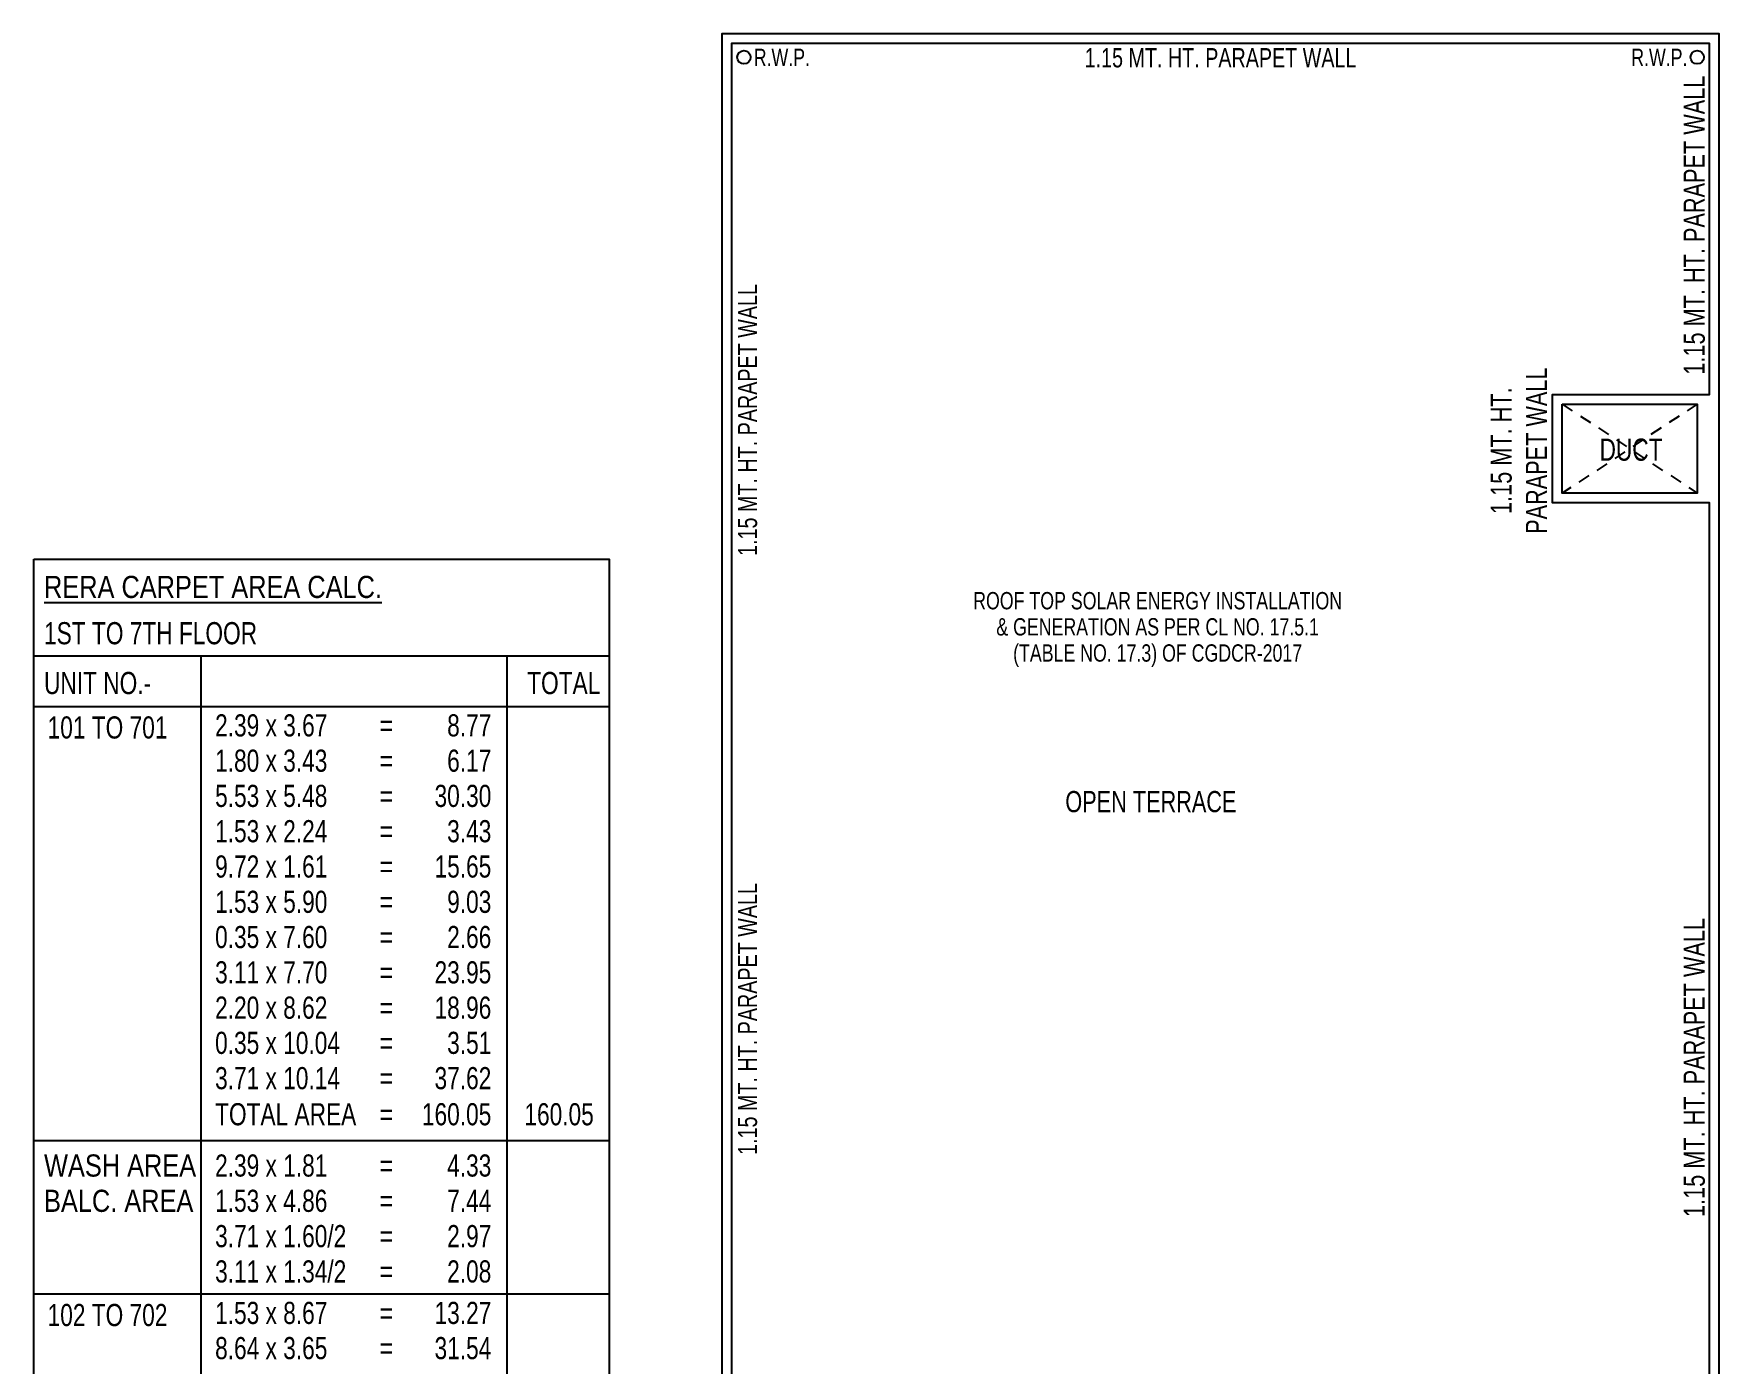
# Model space of a CAD drawing. Header units: millimetres. Extents: x 49 to 419, y 19 to 121.
# Drawn here: x 343.79 to 361.32, y 56.11 to 69.93 of the extents above; entities that cross this region are included whole.
import ezdxf
from ezdxf.enums import TextEntityAlignment as Align

# ---------------------------------------------------------------- set-up
doc = ezdxf.new("R2010")
doc.units = ezdxf.units.MM
doc.header["$MEASUREMENT"] = 0
doc.linetypes.add('HIDDEN', pattern=[0.375, 0.25, -0.125])
for name, color, linetype in [('A_DUCT', 2, 'HIDDEN'), ('A_PARAPET', 4, 'Continuous'), ('A_TEXT', 7, 'Continuous'), ('Text', 7, 'Continuous')]:
    doc.layers.add(name, color=color, linetype=linetype)
doc.styles.add('Dinesh', font='swisscl.ttf')
doc.styles.add('ROMAND', font='swissc.ttf')
doc.styles.add('SWISS', font='swisscl.ttf')

msp = doc.modelspace()

# ---------------------------------------------------------------- linework, layer by layer
at = {"layer": 'A_DUCT', "color": 7, "ltscale": 0.5}
for points in [[(361.085, 66.077), (359.683, 65.152)], [(359.683, 66.077), (361.085, 65.152)]]:
    msp.add_lwpolyline(points, dxfattribs=at)
at = {"layer": 'A_PARAPET', "color": 7}
for points in [[(361.315, 54.41), (361.315, 69.927), (350.948, 69.927), (350.948, 54.179), (352.623, 54.179)], [(361.215, 54.41), (361.215, 65.052), (359.583, 65.052), (359.583, 66.177), (361.215, 66.177), (361.215, 69.827), (351.048, 69.827), (351.048, 54.279), (352.623, 54.279)]]:
    msp.add_lwpolyline(points, dxfattribs=at)
msp.add_lwpolyline([(359.683, 66.077), (361.085, 66.077), (361.085, 65.152), (359.683, 65.152)], close=True, dxfattribs=at)
at = {"layer": 'A_TEXT', "color": 7, "lineweight": -3}
for centre in [(351.177, 69.682), (351.177, 69.682), (361.086, 69.682), (361.086, 69.682)]:
    msp.add_circle(centre, 0.0693, dxfattribs=at)
at = {"layer": 'Text'}
for p, q in [((343.795, 63.461), (349.776, 63.461)), ((345.533, 63.461), (345.533, 52.125)), ((348.711, 63.461), (348.711, 52.125)), ((343.795, 62.935), (349.776, 62.935)), ((343.795, 58.422), (349.776, 58.422)), ((343.795, 56.828), (349.776, 56.828))]:
    msp.add_line(p, q, dxfattribs=at)
msp.add_lwpolyline([(343.795, 64.464), (349.776, 64.464), (349.776, 52.125), (343.795, 52.125)], close=True, dxfattribs=at)

# ---------------------------------------------------------------- texts
at = {"layer": 'A_TEXT', "color": 7, "lineweight": -3, "style": 'SWISS'}
for p in [(351.279, 69.591), (351.279, 69.591), (360.4, 69.591), (360.4, 69.591)]:
    msp.add_text('R.W.P.', height=0.18, dxfattribs=at).set_placement(p)
at = {"layer": 'A_TEXT', "color": 7, "lineweight": -3, "attachment_point": 5}
for s, insert, char_height, width, style in [('1.15 MT. HT. PARAPET WALL', (356.131, 69.676), 0.2, 3.32715, 'Dinesh'), ('OPEN TERRACE', (355.407, 61.944), 0.22, 2.07576, 'SWISS')]:
    msp.add_mtext(s, dxfattribs=dict(at, insert=insert, char_height=char_height, width=width, style=style))
at = {"layer": 'A_TEXT', "color": 7, "lineweight": -3, "attachment_point": 5, "rotation": 90, "style": 'Dinesh'}
for s, insert, char_height, width in [('1.15 MT. HT. PARAPET WALL', (361.056, 67.937), 0.22, 3.32715), ('1.15 MT. HT. PARAPET WALL', (351.215, 65.912), 0.2, 3.32715), ('1.15 MT. HT. \\PPARAPET WALL', (359.231, 65.593), 0.22, 2), ('1.15 MT. HT. PARAPET WALL', (351.215, 59.686), 0.2, 3.32715), ('1.15 MT. HT. PARAPET WALL', (361.056, 59.182), 0.22, 3.32715)]:
    msp.add_mtext(s, dxfattribs=dict(at, insert=insert, char_height=char_height, width=width))
at = {"layer": 'A_TEXT', "insert": (360.398, 65.602), "char_height": 0.23, "width": 0.65449, "attachment_point": 5, "style": 'SWISS'}
msp.add_mtext('DUCT', dxfattribs=at)
at = {"layer": 'A_TEXT', "insert": (355.477, 63.735), "char_height": 0.18, "width": 3.70003, "attachment_point": 5, "line_spacing_factor": 0.905764, "style": 'SWISS'}
msp.add_mtext('ROOF TOP SOLAR ENERGY INSTALLATION\\P& GENERATION AS PER CL NO. 17.5.1\\P(TABLE NO. 17.3) OF CGDCR-2017', dxfattribs=at)
at = {"layer": 'Text', "color": 6, "style": 'ROMAND'}
msp.add_text('%%URERA CARPET AREA CALC.', height=0.23, dxfattribs=at).set_placement((343.902, 64.062))
at = {"layer": 'Text', "style": 'Dinesh'}
for s, p in [('1ST TO 7TH FLOOR', (343.902, 63.581)), ('UNIT NO.-', (343.902, 63.063)), ('TOTAL', (348.924, 63.063)), ('101 TO 701', (343.939, 62.601)), ('2.39 x 3.67', (345.68, 62.623)), ('=', (347.391, 62.623)), ('1.80 x 3.43', (345.68, 62.256)), ('=', (347.391, 62.256)), ('5.53 x 5.48', (345.68, 61.89)), ('=', (347.391, 61.89)), ('1.53 x 2.24', (345.68, 61.523)), ('=', (347.391, 61.523)), ('9.72 x 1.61', (345.68, 61.156)), ('=', (347.391, 61.156)), ('1.53 x 5.90', (345.68, 60.789)), ('=', (347.391, 60.789)), ('0.35 x 7.60', (345.68, 60.423)), ('=', (347.391, 60.423)), ('3.11 x 7.70', (345.68, 60.056)), ('=', (347.391, 60.056)), ('2.20 x 8.62', (345.68, 59.689)), ('=', (347.391, 59.689)), ('0.35 x 10.04', (345.68, 59.323)), ('=', (347.391, 59.323)), ('3.71 x 10.14', (345.68, 58.956)), ('=', (347.391, 58.956)), ('TOTAL AREA', (345.68, 58.581)), ('=', (347.391, 58.581)), ('2.39 x 1.81', (345.68, 58.048)), ('=', (347.391, 58.048)), ('1.53 x 4.86', (345.68, 57.681)), ('=', (347.391, 57.681)), ('3.71 x 1.60/2', (345.68, 57.314)), ('=', (347.391, 57.314)), ('3.11 x 1.34/2', (345.68, 56.947)), ('=', (347.391, 56.947)), ('102 TO 702', (343.939, 56.494)), ('1.53 x 8.67', (345.68, 56.516)), ('=', (347.391, 56.516)), ('8.64 x 3.65', (345.68, 56.15)), ('=', (347.391, 56.15))]:
    msp.add_text(s, height=0.23, dxfattribs=at).set_placement(p)
for s, p in [('8.77', (348.551, 62.623)), ('6.17', (348.551, 62.256)), ('30.30', (348.551, 61.89)), ('3.43', (348.551, 61.523)), ('15.65', (348.551, 61.156)), ('9.03', (348.551, 60.789)), ('2.66', (348.551, 60.423)), ('23.95', (348.551, 60.056)), ('18.96', (348.551, 59.689)), ('3.51', (348.551, 59.323)), ('37.62', (348.551, 58.956)), ('160.05', (348.551, 58.581)), ('4.33', (348.551, 58.048)), ('7.44', (348.551, 57.681)), ('2.97', (348.551, 57.314)), ('2.08', (348.551, 56.947)), ('13.27', (348.551, 56.516)), ('31.54', (348.551, 56.15))]:
    msp.add_text(s, height=0.23, dxfattribs=at).set_placement(p, align=Align.RIGHT)
at = {"layer": 'Text', "color": 6, "style": 'Dinesh'}
msp.add_text('160.05', height=0.23, dxfattribs=at).set_placement((349.616, 58.581), align=Align.RIGHT)
at = {"layer": 'Text', "lineweight": 30, "style": 'ROMAND'}
for s, p in [('WASH AREA', (343.902, 58.048)), ('BALC. AREA', (343.902, 57.681))]:
    msp.add_text(s, height=0.23, dxfattribs=at).set_placement(p)

doc.saveas('drawing.dxf')
